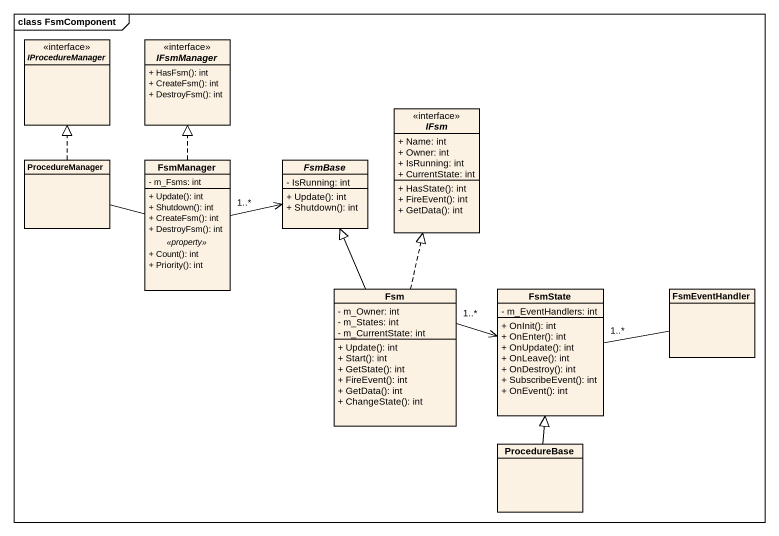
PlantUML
@startuml
mainframe class FsmComponent
hide circle
hide empty members
skinparam classAttributeIconSize 0
interface IProcedureManager
interface IFsmManager {
  + HasFsm(): int
  + CreateFsm(): int
  + DestroyFsm(): int
}
interface IFsm {
  + Name: int
  + Owner: int
  + IsRunning: int
  + CurrentState: int
  + HasState(): int
  + FireEvent(): int
  + GetData(): int
}
class ProcedureManager
class FsmManager {
  - m_Fsms: int
  --
  + Update(): int
  + Shutdown(): int
  + CreateFsm(): int
  + DestroyFsm(): int
  .. <<property>> ..
  + Count(): int
  + Priority(): int
}
abstract class FsmBase {
  - IsRunning: int
  + Update(): int
  + Shutdown(): int
}
class Fsm {
  - m_Owner: int
  - m_States: int
  - m_CurrentState: int
  + Update(): int
  + Start(): int
  + GetState(): int
  + FireEvent(): int
  + GetData(): int
  + ChangeState(): int
}
class FsmState {
  - m_EventHandlers: int
  + OnInit(): int
  + OnEnter(): int
  + OnUpdate(): int
  + OnLeave(): int
  + OnDestroy(): int
  + SubscribeEvent(): int
  + OnEvent(): int
}
class FsmEventHandler
class ProcedureBase
ProcedureManager .up.|> IProcedureManager
ProcedureManager -right- FsmManager
FsmManager .up.|> IFsmManager
FsmManager "1..*" -right-> FsmBase
Fsm .up.|> IFsm
Fsm -up-|> FsmBase
Fsm "1..*" -right-> FsmState
FsmState "1..*" -right- FsmEventHandler
ProcedureBase -up-|> FsmState
@enduml
